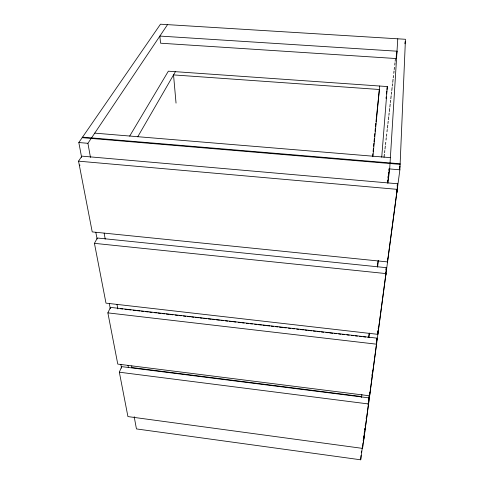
<?xml version="1.0" encoding="UTF-8"?>
<svg xmlns="http://www.w3.org/2000/svg" width="484" height="484" viewBox="0 0 484 484"><rect width="100%" height="100%" fill="white"/><g stroke="black" fill="none" stroke-linecap="round" stroke-linejoin="round"><path stroke-width="0.73" d="M363.599 439.623L363.381 442.636L399.881 169.805L405.453 39.283L160.488 24.2L78.819 142.532L81.633 157.379M396.91 192.033L397.001 189.958M397.195 189.353L397.449 183.745L81.893 156.144L78.547 161.16L92.22 231.903L387.49 261.904L397.195 189.353L78.547 161.16M396.789 192.904L396.922 190.133M387.49 261.904L387.696 258.226M385.718 275.692L385.839 273.508M385.815 274.966L386.274 267.67L97.357 238.007L94.434 243.343L105.99 303.141L377.804 334.335L385.929 273.581L94.434 243.343M387.926 183.176L389.68 168.94L397.775 38.811M377.804 334.335L378.052 330.56M396.245 57.07L396.426 54.123M376.449 344.941L376.885 338.141L110.461 307.376L107.871 312.876L117.769 364.089L369.588 395.809L376.485 344.184L107.871 312.876M376.534 344.33L376.679 342.097M376.776 340.609L376.921 338.376L376.836 338.988M368.548 404.001L368.929 397.878L121.659 366.636L119.342 372.202L127.921 416.579L362.552 448.39L368.493 403.959L119.342 372.202M368.62 403.474L368.881 399.73M369.588 395.809L369.824 392.427M362.552 448.39L362.958 443.011M363.714 438.117L363.823 436.61M363.974 438.183L364.083 436.677M364.198 435.17L364.416 432.164M134.177 416.657L136.446 428.927L360.701 459.8L361.028 455.474M381.731 157.203L387.321 86.563L168.353 71.184L129.658 136.137M372.91 156.459L379.71 86.031M372.577 156.749L372.868 153.755M373.085 151.51L373.376 148.515M373.594 146.271L373.884 143.276M374.029 141.776L374.32 138.781M374.537 136.536L374.834 133.542M375.052 131.291L375.342 128.296M375.487 126.802L375.778 123.783M375.499 126.687L375.808 123.71M376.001 121.575L379.371 89.498L173.532 74.911L176.043 103.11M386.002 98.421L386.165 96.939M386.498 93.975L386.825 91.01M386.994 89.528L387.321 86.563M384.024 157.276L384.375 154.275M384.55 152.775L384.81 150.524M384.986 149.03L385.331 146.029M385.506 144.528L385.766 142.278M386.026 140.027L386.286 137.783M386.462 136.282L386.722 134.032M386.982 131.781L387.248 129.53M387.418 128.036L387.769 125.035M387.944 123.535L388.204 121.284M388.38 119.784L388.725 116.789M388.9 115.289L389.16 113.038M389.336 111.538L389.68 108.543M389.856 107.043L390.207 104.042M390.376 102.541L390.642 100.291M390.812 98.79L391.163 95.796M391.338 94.295L391.598 92.045M391.774 90.544L392.119 87.55M392.294 86.049L392.554 83.799M392.73 82.298L393.075 79.297M393.25 77.797L393.51 75.552M393.776 73.302L394.036 71.051M394.206 69.551L394.472 67.306M394.732 65.056L394.992 62.805M395.168 61.305L395.428 59.054M387.406 181.972L387.587 180.502M387.944 177.549L388.126 176.073M388.398 173.865L388.579 172.389M388.852 170.18L389.033 168.704M368.711 336.64L369.074 333.694M377.381 266.091L378.016 260.937M387.599 182.928L389.33 168.856M404.896 43.784L405.175 41.533M361.518 397.485L361.887 394.49M368.905 337.536L369.455 333.04M377.587 267.101L378.415 260.356M361.288 452.57L361.488 451.082M360.701 459.8L362.48 446.423M363.2 440.851L363.399 439.369M363.696 437.149L363.895 435.667M364.192 433.446L364.385 431.964M364.682 429.738L364.882 428.255M365.178 426.035L365.372 424.553M366.164 418.624L366.358 417.141M368.04 404.545L368.233 403.063M368.53 400.843L368.929 397.878M369.02 397.352L369.213 395.888M371.906 375.524L372.105 374.023M372.402 371.785L372.601 370.29M376.286 342.624L376.885 338.141M385.476 273.654L385.675 272.159M385.972 269.915L386.274 267.67M397.152 185.983L397.449 183.745M399.548 168.226L399.844 166.006M369.044 397.485L369.238 395.997M377.714 332.423L377.913 330.935M378.21 328.703L378.409 327.214M399.524 168.801L399.82 166.587M137.722 136.821L175.402 71.68M90.466 157.415L87.919 143.306L167.531 24.636M94.743 133.136L390.382 157.645M82.54 137.147L400.141 163.78M82.171 137.68L400.111 164.372M78.819 142.532L87.919 143.306M389.68 168.94L399.881 169.805M120.462 308.756L122.712 309.016M124.963 309.276L127.207 309.536M128.708 309.706L130.958 309.966M133.209 310.226L135.459 310.486M136.96 310.661L139.955 311.006M141.455 311.182L143.706 311.436M145.206 311.611L148.207 311.956M149.707 312.132L151.958 312.392M154.202 312.652L156.453 312.912M157.953 313.081L160.954 313.432M162.455 313.602L164.705 313.862M166.206 314.037L169.2 314.382M170.701 314.558L172.951 314.818M175.202 315.078L177.453 315.338M178.953 315.507L181.204 315.768M183.448 316.028L185.699 316.288M187.199 316.463L190.2 316.808M191.7 316.984L193.951 317.244M195.451 317.413L198.446 317.764M199.946 317.934L202.197 318.194M203.697 318.369L206.698 318.714M208.199 318.889L211.199 319.234M212.694 319.41L214.944 319.67M216.445 319.839L219.446 320.184M220.946 320.36L223.197 320.62M225.447 320.88L227.692 321.14M229.192 321.315L232.193 321.66M233.693 321.83L235.944 322.09M238.195 322.35L240.439 322.61M241.939 322.786L244.19 323.046M246.441 323.306L248.691 323.566M250.192 323.736L252.442 323.996M254.687 324.256L256.937 324.516M258.438 324.691L261.439 325.036M262.939 325.212L265.19 325.472M266.69 325.641L269.685 325.992M271.185 326.162L273.436 326.422M275.686 326.682L277.937 326.942M279.437 327.117L282.438 327.462M283.933 327.638L286.183 327.898M288.434 328.158L290.684 328.418M292.185 328.588L294.435 328.848M296.686 329.108L298.93 329.368M300.431 329.543L303.432 329.888M304.932 330.064L307.183 330.324M308.683 330.493L311.678 330.838M313.178 331.014L315.429 331.274M316.929 331.449L319.93 331.794M321.43 331.97L323.681 332.224M325.932 332.484L328.176 332.744M329.677 332.919L332.677 333.264M334.178 333.44L336.428 333.7M338.679 333.96L340.924 334.22M342.424 334.39L344.675 334.65M346.925 334.91L349.176 335.17M351.426 335.43L353.677 335.69M355.171 335.866L357.422 336.126M359.673 336.386L361.923 336.646M363.423 336.816L365.674 337.076M367.925 337.336L369.419 337.511M131.321 367.471L361.542 396.541M79.836 164.887L79.927 165.353M95.832 232.338L97.096 239.017M109.33 303.589L110.316 308.78M120.861 364.446L121.563 368.155M104.139 233.155L105.21 239.096M117.007 304.436L117.812 308.895M127.994 365.329L128.399 367.556M131.672 365.964L131.932 367.423M397.007 51.201L396.148 58.546L160.555 43.203L159.853 36.07L397.007 51.201"/></g></svg>
